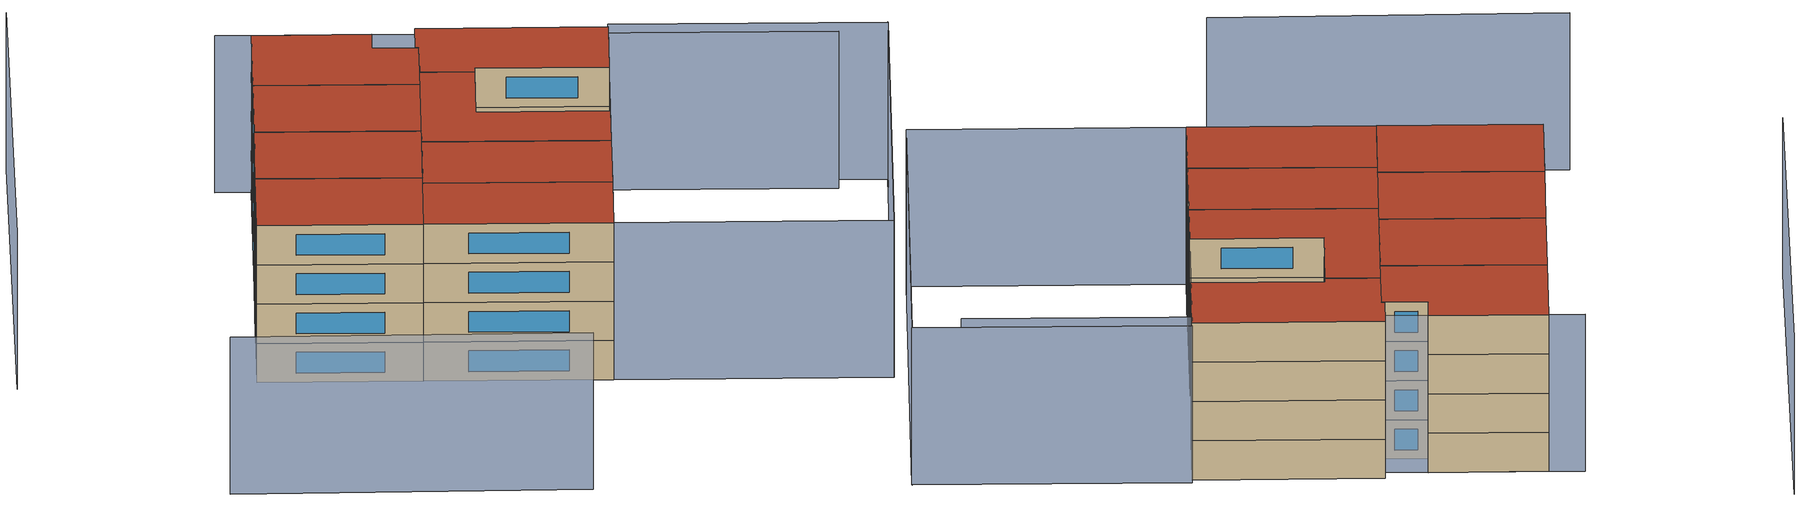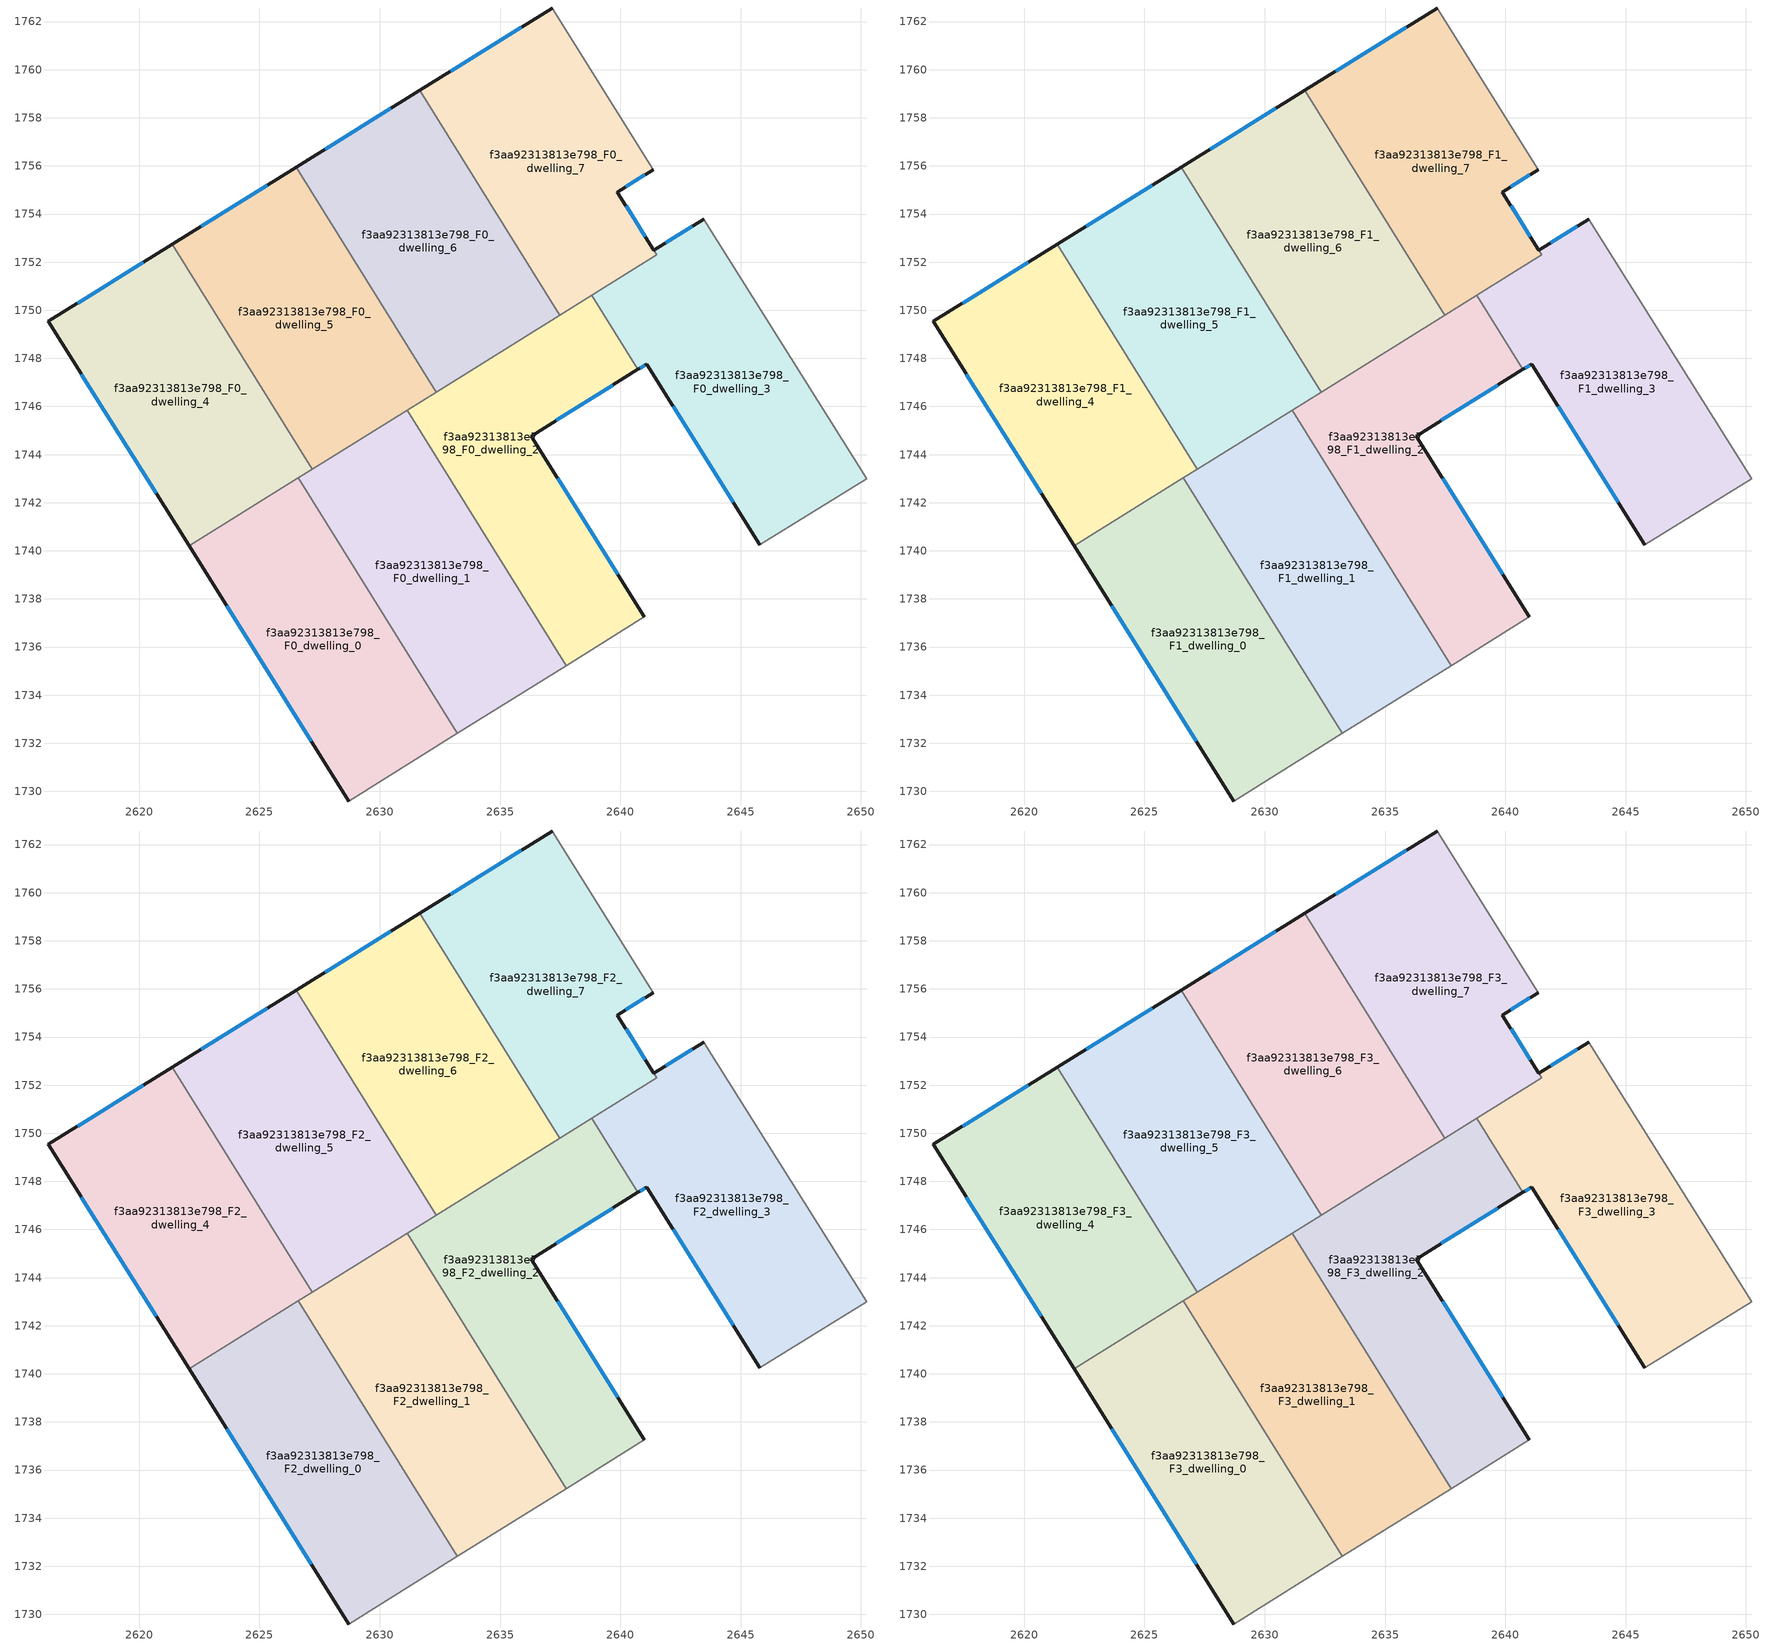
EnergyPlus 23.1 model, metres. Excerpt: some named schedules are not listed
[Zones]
f3aa92313813e798_F0_dwelling_0
 floor ground (EU_floor_Construction): 2626.61,1743.03 2633.22,1732.41 2628.71,1729.6 2622.07,1740.2 z0
 wall outside (EU_wall_Construction): 2622.07,1740.2 2628.71,1729.6 z0:3
 wall adiabatic (EU_wall_Construction): 2628.71,1729.6 2633.22,1732.41 z0:3
 wall to f3aa92313813e798_F0_dwelling_4 (EU_wall_Construction): 2626.61,1743.03 2622.07,1740.2 z0:3
 wall to f3aa92313813e798_F0_dwelling_1 (EU_wall_Construction): 2633.22,1732.41 2626.62,1743.03 z0:3
 window (EU_Window_Construction): 2623.63,1737.71 2627.15,1732.09 z0.7:2.3
f3aa92313813e798_F0_dwelling_1
 floor ground (EU_floor_Construction): 2631.14,1745.84 2637.75,1735.23 2633.22,1732.41 2626.61,1743.03 z0
 wall adiabatic (EU_wall_Construction): 2633.22,1732.41 2637.75,1735.23 z0:3
 wall to f3aa92313813e798_F0_dwelling_2 (EU_wall_Construction): 2637.75,1735.23 2631.14,1745.84 z0:3
 wall to f3aa92313813e798_F0_dwelling_5 (EU_wall_Construction): 2631.14,1745.84 2627.2,1743.39 z0:3
 wall to f3aa92313813e798_F0_dwelling_4 (EU_wall_Construction): 2627.2,1743.39 2626.61,1743.03 z0:3
f3aa92313813e798_F0_dwelling_2
 floor ground (EU_floor_Construction): 2638.82,1750.62 2640.73,1747.54 2636.29,1744.77 2641,1737.26 2637.75,1735.23 2631.14,1745.84 z0
 wall outside (EU_wall_Construction): 2641,1737.26 2636.29,1744.77 2640.73,1747.54 z0:3
 wall adiabatic (EU_wall_Construction): 2637.75,1735.23 2641,1737.26 z0:3
 wall to f3aa92313813e798_F0_dwelling_6 (EU_wall_Construction): 2637.48,1749.79 2632.34,1746.59 z0:3
 wall to f3aa92313813e798_F0_dwelling_3 (EU_wall_Construction): 2640.73,1747.54 2638.82,1750.62 z0:3
 wall to f3aa92313813e798_F0_dwelling_5 (EU_wall_Construction): 2632.34,1746.59 2631.14,1745.85 z0:3
 wall to f3aa92313813e798_F0_dwelling_7 (EU_wall_Construction): 2638.81,1750.62 2637.48,1749.79 z0:3
 window (EU_Window_Construction): 2637.33,1745.42 2639.69,1746.89 / 2639.9,1739.02 2637.4,1743.01 z0.7:2.3
f3aa92313813e798_F0_dwelling_3
 floor ground (EU_floor_Construction): 2643.47,1753.79 2650.23,1742.99 2645.8,1740.25 2641.1,1747.77 2640.73,1747.54 2638.81,1750.62 2641.52,1752.3 2641.4,1752.5 z0
 wall outside (EU_wall_Construction): 2643.47,1753.79 2641.4,1752.5 / 2640.73,1747.54 2641.1,1747.77 2645.8,1740.25 z0:3
 wall adiabatic (EU_wall_Construction): 2645.8,1740.25 2650.23,1742.99 2643.47,1753.79 z0:3
 wall to f3aa92313813e798_F0_dwelling_7 (EU_wall_Construction): 2641.4,1752.5 2641.52,1752.3 2638.82,1750.62 z0:3
 window (EU_Window_Construction): 2642.98,1753.49 2641.88,1752.8 / 2642.2,1746 2644.7,1742.01 / 2640.82,1747.59 2641.01,1747.71 z0.7:2.3
f3aa92313813e798_F0_dwelling_4
 floor ground (EU_floor_Construction): 2621.38,1752.74 2627.2,1743.39 2622.07,1740.2 2616.23,1749.54 z0
 wall outside (EU_wall_Construction): 2621.38,1752.74 2616.23,1749.54 2622.07,1740.2 z0:3
 wall to f3aa92313813e798_F0_dwelling_5 (EU_wall_Construction): 2627.2,1743.39 2621.38,1752.74 z0:3
 window (EU_Window_Construction): 2617.6,1747.34 2620.7,1742.39 / 2620.17,1751.99 2617.44,1750.29 z0.7:2.3
f3aa92313813e798_F0_dwelling_5
 floor ground (EU_floor_Construction): 2626.52,1755.94 2632.34,1746.59 2627.2,1743.39 2621.38,1752.74 z0
 wall outside (EU_wall_Construction): 2626.52,1755.94 2621.38,1752.74 z0:3
 wall to f3aa92313813e798_F0_dwelling_6 (EU_wall_Construction): 2632.34,1746.59 2626.52,1755.94 z0:3
 window (EU_Window_Construction): 2625.32,1755.19 2622.59,1753.49 z0.7:2.3
f3aa92313813e798_F0_dwelling_6
 floor ground (EU_floor_Construction): 2631.66,1759.14 2637.48,1749.79 2632.34,1746.59 2626.52,1755.94 z0
 wall outside (EU_wall_Construction): 2631.66,1759.14 2626.52,1755.94 z0:3
 wall to f3aa92313813e798_F0_dwelling_7 (EU_wall_Construction): 2637.48,1749.79 2631.67,1759.14 z0:3
 window (EU_Window_Construction): 2630.46,1758.39 2627.73,1756.69 z0.7:2.3
f3aa92313813e798_F0_dwelling_7
 floor ground (EU_floor_Construction): 2637.17,1762.56 2641.37,1755.84 2639.88,1754.91 2641.52,1752.3 2637.48,1749.79 2631.66,1759.14 z0
 wall outside (EU_wall_Construction): 2637.17,1762.56 2631.66,1759.14 / 2641.4,1752.5 2639.88,1754.91 2641.37,1755.84 z0:3
 wall adiabatic (EU_wall_Construction): 2641.37,1755.84 2637.17,1762.56 z0:3
 window (EU_Window_Construction): 2635.88,1761.76 2632.96,1759.94 / 2640.23,1755.13 2641.02,1755.63 / 2641.04,1753.06 2640.24,1754.35 z0.7:2.3
f3aa92313813e798_F1_dwelling_0
 floor to f3aa92313813e798_F0_dwelling_0 (EU_floor_Construction): 2626.61,1743.03 2633.22,1732.41 2628.71,1729.6 2622.07,1740.2 z3
 wall outside (EU_wall_Construction): 2622.07,1740.2 2628.71,1729.6 z3:6
 wall adiabatic (EU_wall_Construction): 2628.71,1729.6 2633.22,1732.41 z3:6
 wall to f3aa92313813e798_F1_dwelling_4 (EU_wall_Construction): 2626.61,1743.03 2622.07,1740.2 z3:6
 wall to f3aa92313813e798_F1_dwelling_1 (EU_wall_Construction): 2633.22,1732.41 2626.62,1743.03 z3:6
 window (EU_Window_Construction): 2623.63,1737.71 2627.15,1732.09 z3.7:5.3
f3aa92313813e798_F1_dwelling_1
 floor to f3aa92313813e798_F0_dwelling_1 (EU_floor_Construction): 2631.14,1745.84 2637.75,1735.23 2633.22,1732.41 2626.61,1743.03 z3
 wall adiabatic (EU_wall_Construction): 2633.22,1732.41 2637.75,1735.23 z3:6
 wall to f3aa92313813e798_F1_dwelling_2 (EU_wall_Construction): 2637.75,1735.23 2631.14,1745.84 z3:6
 wall to f3aa92313813e798_F1_dwelling_5 (EU_wall_Construction): 2631.14,1745.84 2627.2,1743.39 z3:6
 wall to f3aa92313813e798_F1_dwelling_4 (EU_wall_Construction): 2627.2,1743.39 2626.61,1743.03 z3:6
f3aa92313813e798_F1_dwelling_2
 floor to f3aa92313813e798_F0_dwelling_2 (EU_floor_Construction): 2638.81,1750.62 2640.73,1747.54 2636.29,1744.77 2641,1737.26 2637.75,1735.23 2631.14,1745.84 z3
 wall outside (EU_wall_Construction): 2641,1737.26 2636.29,1744.77 2640.73,1747.54 z3:6
 wall adiabatic (EU_wall_Construction): 2637.75,1735.23 2641,1737.26 z3:6
 wall to f3aa92313813e798_F1_dwelling_6 (EU_wall_Construction): 2637.48,1749.79 2632.34,1746.59 z3:6
 wall to f3aa92313813e798_F1_dwelling_3 (EU_wall_Construction): 2640.73,1747.54 2638.82,1750.62 z3:6
 wall to f3aa92313813e798_F1_dwelling_5 (EU_wall_Construction): 2632.34,1746.59 2631.14,1745.85 z3:6
 wall to f3aa92313813e798_F1_dwelling_7 (EU_wall_Construction): 2638.81,1750.62 2637.48,1749.79 z3:6
 window (EU_Window_Construction): 2637.33,1745.42 2639.69,1746.89 / 2639.9,1739.02 2637.4,1743.01 z3.7:5.3
f3aa92313813e798_F1_dwelling_3
 floor to f3aa92313813e798_F0_dwelling_3 (EU_floor_Construction): 2643.47,1753.79 2650.23,1742.99 2645.8,1740.25 2641.1,1747.77 2640.73,1747.54 2638.81,1750.62 2641.52,1752.3 2641.4,1752.5 z3
 wall outside (EU_wall_Construction): 2643.47,1753.79 2641.4,1752.5 / 2640.73,1747.54 2641.1,1747.77 2645.8,1740.25 z3:6
 wall adiabatic (EU_wall_Construction): 2645.8,1740.25 2650.23,1742.99 2643.47,1753.79 z3:6
 wall to f3aa92313813e798_F1_dwelling_7 (EU_wall_Construction): 2641.4,1752.5 2641.52,1752.3 2638.82,1750.62 z3:6
 window (EU_Window_Construction): 2642.98,1753.49 2641.88,1752.8 / 2642.2,1746 2644.7,1742.01 / 2640.82,1747.59 2641.01,1747.71 z3.7:5.3
f3aa92313813e798_F1_dwelling_4
 floor to f3aa92313813e798_F0_dwelling_4 (EU_floor_Construction): 2621.38,1752.74 2627.2,1743.39 2622.07,1740.2 2616.23,1749.54 z3
 wall outside (EU_wall_Construction): 2621.38,1752.74 2616.23,1749.54 2622.07,1740.2 z3:6
 wall to f3aa92313813e798_F1_dwelling_5 (EU_wall_Construction): 2627.2,1743.39 2621.38,1752.74 z3:6
 window (EU_Window_Construction): 2617.6,1747.34 2620.7,1742.39 / 2620.17,1751.99 2617.44,1750.29 z3.7:5.3
f3aa92313813e798_F1_dwelling_5
 floor to f3aa92313813e798_F0_dwelling_5 (EU_floor_Construction): 2626.52,1755.94 2632.34,1746.59 2627.2,1743.39 2621.38,1752.74 z3
 wall outside (EU_wall_Construction): 2626.52,1755.94 2621.38,1752.74 z3:6
 wall to f3aa92313813e798_F1_dwelling_6 (EU_wall_Construction): 2632.34,1746.59 2626.52,1755.94 z3:6
 window (EU_Window_Construction): 2625.32,1755.19 2622.59,1753.49 z3.7:5.3
f3aa92313813e798_F1_dwelling_6
 floor to f3aa92313813e798_F0_dwelling_6 (EU_floor_Construction): 2631.66,1759.14 2637.48,1749.79 2632.34,1746.59 2626.52,1755.94 z3
 wall outside (EU_wall_Construction): 2631.66,1759.14 2626.52,1755.94 z3:6
 wall to f3aa92313813e798_F1_dwelling_7 (EU_wall_Construction): 2637.48,1749.79 2631.67,1759.14 z3:6
 window (EU_Window_Construction): 2630.46,1758.39 2627.73,1756.69 z3.7:5.3
f3aa92313813e798_F1_dwelling_7
 floor to f3aa92313813e798_F0_dwelling_7 (EU_floor_Construction): 2637.17,1762.56 2641.37,1755.84 2639.88,1754.91 2641.52,1752.3 2637.48,1749.79 2631.66,1759.14 z3
 wall outside (EU_wall_Construction): 2637.17,1762.56 2631.66,1759.14 / 2641.4,1752.5 2639.88,1754.91 2641.37,1755.84 z3:6
 wall adiabatic (EU_wall_Construction): 2641.37,1755.84 2637.17,1762.56 z3:6
 window (EU_Window_Construction): 2635.88,1761.76 2632.96,1759.94 / 2640.23,1755.13 2641.02,1755.63 / 2641.04,1753.06 2640.24,1754.35 z3.7:5.3
f3aa92313813e798_F2_dwelling_0
 floor to f3aa92313813e798_F1_dwelling_0 (EU_floor_Construction): 2626.61,1743.03 2633.22,1732.41 2628.71,1729.6 2622.07,1740.2 z6
 wall outside (EU_wall_Construction): 2622.07,1740.2 2628.71,1729.6 z6:9
 wall adiabatic (EU_wall_Construction): 2628.71,1729.6 2633.22,1732.41 z6:9
 wall to f3aa92313813e798_F2_dwelling_4 (EU_wall_Construction): 2626.61,1743.03 2622.07,1740.2 z6:9
 wall to f3aa92313813e798_F2_dwelling_1 (EU_wall_Construction): 2633.22,1732.41 2626.62,1743.03 z6:9
 window (EU_Window_Construction): 2623.63,1737.71 2627.15,1732.09 z6.7:8.3
f3aa92313813e798_F2_dwelling_1
 floor to f3aa92313813e798_F1_dwelling_1 (EU_floor_Construction): 2631.14,1745.84 2637.75,1735.23 2633.22,1732.41 2626.61,1743.03 z6
 wall adiabatic (EU_wall_Construction): 2633.22,1732.41 2637.75,1735.23 z6:9
 wall to f3aa92313813e798_F2_dwelling_2 (EU_wall_Construction): 2637.75,1735.23 2631.14,1745.84 z6:9
 wall to f3aa92313813e798_F2_dwelling_5 (EU_wall_Construction): 2631.14,1745.84 2627.2,1743.39 z6:9
 wall to f3aa92313813e798_F2_dwelling_4 (EU_wall_Construction): 2627.2,1743.39 2626.61,1743.03 z6:9
f3aa92313813e798_F2_dwelling_2
 floor to f3aa92313813e798_F1_dwelling_2 (EU_floor_Construction): 2638.81,1750.62 2640.73,1747.54 2636.29,1744.77 2641,1737.26 2637.75,1735.23 2631.14,1745.84 z6
 wall outside (EU_wall_Construction): 2641,1737.26 2636.29,1744.77 2640.73,1747.54 z6:9
 wall adiabatic (EU_wall_Construction): 2637.75,1735.23 2641,1737.26 z6:9
 wall to f3aa92313813e798_F2_dwelling_6 (EU_wall_Construction): 2637.48,1749.79 2632.34,1746.59 z6:9
 wall to f3aa92313813e798_F2_dwelling_3 (EU_wall_Construction): 2640.73,1747.54 2638.82,1750.62 z6:9
 wall to f3aa92313813e798_F2_dwelling_5 (EU_wall_Construction): 2632.34,1746.59 2631.14,1745.85 z6:9
 wall to f3aa92313813e798_F2_dwelling_7 (EU_wall_Construction): 2638.81,1750.62 2637.48,1749.79 z6:9
 window (EU_Window_Construction): 2637.33,1745.42 2639.69,1746.89 / 2639.9,1739.02 2637.4,1743.01 z6.7:8.3
f3aa92313813e798_F2_dwelling_3
 floor to f3aa92313813e798_F1_dwelling_3 (EU_floor_Construction): 2643.47,1753.79 2650.23,1742.99 2645.8,1740.25 2641.1,1747.77 2640.73,1747.54 2638.81,1750.62 2641.52,1752.3 2641.4,1752.5 z6
 wall outside (EU_wall_Construction): 2643.47,1753.79 2641.4,1752.5 / 2640.73,1747.54 2641.1,1747.77 2645.8,1740.25 z6:9
 wall adiabatic (EU_wall_Construction): 2645.8,1740.25 2650.23,1742.99 2643.47,1753.79 z6:9
 wall to f3aa92313813e798_F2_dwelling_7 (EU_wall_Construction): 2641.4,1752.5 2641.52,1752.3 2638.82,1750.62 z6:9
 window (EU_Window_Construction): 2642.98,1753.49 2641.88,1752.8 / 2642.2,1746 2644.7,1742.01 / 2640.82,1747.59 2641.01,1747.71 z6.7:8.3
f3aa92313813e798_F2_dwelling_4
 floor to f3aa92313813e798_F1_dwelling_4 (EU_floor_Construction): 2621.38,1752.74 2627.2,1743.39 2622.07,1740.2 2616.23,1749.54 z6
 wall outside (EU_wall_Construction): 2621.38,1752.74 2616.23,1749.54 2622.07,1740.2 z6:9
 wall to f3aa92313813e798_F2_dwelling_5 (EU_wall_Construction): 2627.2,1743.39 2621.38,1752.74 z6:9
 window (EU_Window_Construction): 2617.6,1747.34 2620.7,1742.39 / 2620.17,1751.99 2617.44,1750.29 z6.7:8.3
f3aa92313813e798_F2_dwelling_5
 floor to f3aa92313813e798_F1_dwelling_5 (EU_floor_Construction): 2626.52,1755.94 2632.34,1746.59 2627.2,1743.39 2621.38,1752.74 z6
 wall outside (EU_wall_Construction): 2626.52,1755.94 2621.38,1752.74 z6:9
 wall to f3aa92313813e798_F2_dwelling_6 (EU_wall_Construction): 2632.34,1746.59 2626.52,1755.94 z6:9
 window (EU_Window_Construction): 2625.32,1755.19 2622.59,1753.49 z6.7:8.3
f3aa92313813e798_F2_dwelling_6
 floor to f3aa92313813e798_F1_dwelling_6 (EU_floor_Construction): 2631.66,1759.14 2637.48,1749.79 2632.34,1746.59 2626.52,1755.94 z6
 wall outside (EU_wall_Construction): 2631.66,1759.14 2626.52,1755.94 z6:9
 wall to f3aa92313813e798_F2_dwelling_7 (EU_wall_Construction): 2637.48,1749.79 2631.67,1759.14 z6:9
 window (EU_Window_Construction): 2630.46,1758.39 2627.73,1756.69 z6.7:8.3
f3aa92313813e798_F2_dwelling_7
 floor to f3aa92313813e798_F1_dwelling_7 (EU_floor_Construction): 2637.17,1762.56 2641.37,1755.84 2639.88,1754.91 2641.52,1752.3 2637.48,1749.79 2631.66,1759.14 z6
 wall outside (EU_wall_Construction): 2637.17,1762.56 2631.66,1759.14 / 2641.4,1752.5 2639.88,1754.91 2641.37,1755.84 z6:9
 wall adiabatic (EU_wall_Construction): 2641.37,1755.84 2637.17,1762.56 z6:9
 window (EU_Window_Construction): 2635.88,1761.76 2632.96,1759.94 / 2640.23,1755.13 2641.02,1755.63 / 2641.04,1753.06 2640.24,1754.35 z6.7:8.3
f3aa92313813e798_F3_dwelling_0
 floor to f3aa92313813e798_F2_dwelling_0 (EU_floor_Construction): 2626.61,1743.03 2633.22,1732.41 2628.71,1729.6 2622.07,1740.2 z9
 wall outside (EU_wall_Construction): 2622.07,1740.2 2628.71,1729.6 z9:12
 wall adiabatic (EU_wall_Construction): 2628.71,1729.6 2633.22,1732.41 z9:12
 wall to f3aa92313813e798_F3_dwelling_4 (EU_wall_Construction): 2626.61,1743.03 2622.07,1740.2 z9:12
 wall to f3aa92313813e798_F3_dwelling_1 (EU_wall_Construction): 2633.22,1732.41 2626.62,1743.03 z9:12
 window (EU_Window_Construction): 2623.63,1737.71 2627.15,1732.09 z9.7:11.3
 roof outside (EU_roof_Construction): 2633.22,1732.41 2626.61,1743.03 2622.07,1740.2 2628.71,1729.6 z12
f3aa92313813e798_F3_dwelling_1
 floor to f3aa92313813e798_F2_dwelling_1 (EU_floor_Construction): 2631.14,1745.84 2637.75,1735.23 2633.22,1732.41 2626.61,1743.03 z9
 wall adiabatic (EU_wall_Construction): 2633.22,1732.41 2637.75,1735.23 z9:12
 wall to f3aa92313813e798_F3_dwelling_2 (EU_wall_Construction): 2637.75,1735.23 2631.14,1745.84 z9:12
 wall to f3aa92313813e798_F3_dwelling_5 (EU_wall_Construction): 2631.14,1745.84 2627.2,1743.39 z9:12
 wall to f3aa92313813e798_F3_dwelling_4 (EU_wall_Construction): 2627.2,1743.39 2626.61,1743.03 z9:12
 roof outside (EU_roof_Construction): 2637.75,1735.23 2631.14,1745.84 2626.61,1743.03 2633.22,1732.41 z12
f3aa92313813e798_F3_dwelling_2
 floor to f3aa92313813e798_F2_dwelling_2 (EU_floor_Construction): 2638.81,1750.62 2640.73,1747.54 2636.29,1744.77 2641,1737.26 2637.75,1735.23 2631.14,1745.84 z9
 wall outside (EU_wall_Construction): 2641,1737.26 2636.29,1744.77 2640.73,1747.54 z9:12
 wall adiabatic (EU_wall_Construction): 2637.75,1735.23 2641,1737.26 z9:12
 wall to f3aa92313813e798_F3_dwelling_6 (EU_wall_Construction): 2637.48,1749.79 2632.34,1746.59 z9:12
 wall to f3aa92313813e798_F3_dwelling_3 (EU_wall_Construction): 2640.73,1747.54 2638.82,1750.62 z9:12
 wall to f3aa92313813e798_F3_dwelling_5 (EU_wall_Construction): 2632.34,1746.59 2631.14,1745.85 z9:12
 wall to f3aa92313813e798_F3_dwelling_7 (EU_wall_Construction): 2638.81,1750.62 2637.48,1749.79 z9:12
 window (EU_Window_Construction): 2637.33,1745.42 2639.69,1746.89 / 2639.9,1739.02 2637.4,1743.01 z9.7:11.3
 roof outside (EU_roof_Construction): 2641,1737.26 2636.29,1744.77 2640.73,1747.54 2638.82,1750.62 2631.14,1745.84 2637.75,1735.23 z12
f3aa92313813e798_F3_dwelling_3
 floor to f3aa92313813e798_F2_dwelling_3 (EU_floor_Construction): 2643.47,1753.79 2650.23,1742.99 2645.8,1740.25 2641.1,1747.77 2640.73,1747.54 2638.81,1750.62 2641.52,1752.3 2641.4,1752.5 z9
 wall outside (EU_wall_Construction): 2643.47,1753.79 2641.4,1752.5 / 2640.73,1747.54 2641.1,1747.77 2645.8,1740.25 z9:12
 wall adiabatic (EU_wall_Construction): 2645.8,1740.25 2650.23,1742.99 2643.47,1753.79 z9:12
 wall to f3aa92313813e798_F3_dwelling_7 (EU_wall_Construction): 2641.4,1752.5 2641.52,1752.3 2638.82,1750.62 z9:12
 window (EU_Window_Construction): 2642.98,1753.49 2641.88,1752.8 / 2642.2,1746 2644.7,1742.01 / 2640.82,1747.59 2641.01,1747.71 z9.7:11.3
 roof outside (EU_roof_Construction): 2650.23,1742.99 2643.47,1753.79 2641.4,1752.5 2641.52,1752.3 2638.81,1750.62 2640.73,1747.54 2641.1,1747.77 2645.8,1740.25 z12
f3aa92313813e798_F3_dwelling_4
 floor to f3aa92313813e798_F2_dwelling_4 (EU_floor_Construction): 2621.38,1752.74 2627.2,1743.39 2622.07,1740.2 2616.23,1749.54 z9
 wall outside (EU_wall_Construction): 2621.38,1752.74 2616.23,1749.54 2622.07,1740.2 z9:12
 wall to f3aa92313813e798_F3_dwelling_5 (EU_wall_Construction): 2627.2,1743.39 2621.38,1752.74 z9:12
 window (EU_Window_Construction): 2617.6,1747.34 2620.7,1742.39 / 2620.17,1751.99 2617.44,1750.29 z9.7:11.3
 roof outside (EU_roof_Construction): 2627.2,1743.39 2621.38,1752.74 2616.23,1749.54 2622.07,1740.2 z12
f3aa92313813e798_F3_dwelling_5
 floor to f3aa92313813e798_F2_dwelling_5 (EU_floor_Construction): 2626.52,1755.94 2632.34,1746.59 2627.2,1743.39 2621.38,1752.74 z9
 wall outside (EU_wall_Construction): 2626.52,1755.94 2621.38,1752.74 z9:12
 wall to f3aa92313813e798_F3_dwelling_6 (EU_wall_Construction): 2632.34,1746.59 2626.52,1755.94 z9:12
 window (EU_Window_Construction): 2625.32,1755.19 2622.59,1753.49 z9.7:11.3
 roof outside (EU_roof_Construction): 2632.34,1746.59 2626.52,1755.94 2621.38,1752.74 2627.2,1743.39 z12
f3aa92313813e798_F3_dwelling_6
 floor to f3aa92313813e798_F2_dwelling_6 (EU_floor_Construction): 2631.66,1759.14 2637.48,1749.79 2632.34,1746.59 2626.52,1755.94 z9
 wall outside (EU_wall_Construction): 2631.66,1759.14 2626.52,1755.94 z9:12
 wall to f3aa92313813e798_F3_dwelling_7 (EU_wall_Construction): 2637.48,1749.79 2631.67,1759.14 z9:12
 window (EU_Window_Construction): 2630.46,1758.39 2627.73,1756.69 z9.7:11.3
 roof outside (EU_roof_Construction): 2637.48,1749.79 2631.66,1759.14 2626.52,1755.94 2632.34,1746.59 z12
f3aa92313813e798_F3_dwelling_7
 floor to f3aa92313813e798_F2_dwelling_7 (EU_floor_Construction): 2637.17,1762.56 2641.37,1755.84 2639.88,1754.91 2641.52,1752.3 2637.48,1749.79 2631.66,1759.14 z9
 wall outside (EU_wall_Construction): 2637.17,1762.56 2631.66,1759.14 / 2641.4,1752.5 2639.88,1754.91 2641.37,1755.84 z9:12
 wall adiabatic (EU_wall_Construction): 2641.37,1755.84 2637.17,1762.56 z9:12
 window (EU_Window_Construction): 2635.88,1761.76 2632.96,1759.94 / 2640.23,1755.13 2641.02,1755.63 / 2641.04,1753.06 2640.24,1754.35 z9.7:11.3
 roof outside (EU_roof_Construction): 2641.52,1752.3 2639.88,1754.91 2641.37,1755.84 2637.17,1762.56 2631.66,1759.14 2637.48,1749.79 z12
shading: 2638.49,1713.97 2660.28,1727.54 / 2602.94,1743.59 2615.8,1723.42 / 2657.6,1729.71 2635.88,1764.61 / 2631.37,1777.92 2607.36,1762.6 / 2628.71,1729.6 2650.51,1743.18 / 2650.51,1743.18 2660.26,1727.52 / 2660.26,1727.52 2638.46,1713.94 / 2638.46,1713.94 2628.71,1729.6 z0:12
[Building]
EU S2 Campaign: North Axis=0; Terrain=City; Solar Distribution=FullExterior
[Site:Location]
Budapest.Ferenc.Liszt.Intl.AP: Latitude=47.437; Longitude=19.256; Time Zone=1; Elevation=185
[SizingPeriod:WeatherFileDays]
AnnualSizingPeriod: Begin Month=1; Begin Day of Month=1; End Month=12; End Day of Month=31; Day of Week for Start Day=Monday; Use Weather File Daylight Saving Period=No; Use Weather File Rain and Snow Indicators=No
[MATERIAL]
EU_InternalMass_Material: Roughness=MediumRough; Thickness=0.1; Conductivity=1; Density=1800; Specific Heat=900; Thermal Absorptance=0.9; Solar Absorptance=0.7; Visible Absorptance=0.7
[MATERIAL:NOMASS] Roughness=MediumRough; Thermal Absorptance=0.9; Solar Absorptance=0.7; Visible Absorptance=0.7
Name | Thermal Resistance
EU_wall_NoMass | 0.832559
EU_roof_NoMass | 1.39638
EU_floor_NoMass | 0.872794
[WINDOWMATERIAL:SIMPLEGLAZINGSYSTEM]
EU_Window_SimpleGlazing: UFactor=2.79869; Solar Heat Gain Coefficient=0.75; Visible Transmittance=0.75
[CONSTRUCTION]
EU_wall_Construction: EU_wall_NoMass
EU_roof_Construction: EU_roof_NoMass
EU_floor_Construction: EU_floor_NoMass
EU_Window_Construction: EU_Window_SimpleGlazing
EU_InternalMass_Construction: EU_InternalMass_Material
[ZONE] Type=1; Multiplier=1; Ceiling Height=autocalculate; Floor Area=autocalculate; Part of Total Floor Area=Yes
Name | Volume
f3aa92313813e798_F0_dwelling_0 | 200.06
f3aa92313813e798_F1_dwelling_0; f3aa92313813e798_F2_dwelling_0; f3aa92313813e798_F3_dwelling_0 | 200.059
f3aa92313813e798_F0_dwelling_1 | 200.01
f3aa92313813e798_F1_dwelling_1; f3aa92313813e798_F2_dwelling_1; f3aa92313813e798_F3_dwelling_1 | 200.011
f3aa92313813e798_F0_dwelling_2 | 200.055
f3aa92313813e798_F1_dwelling_2; f3aa92313813e798_F2_dwelling_2; f3aa92313813e798_F3_dwelling_2 | 200.056
f3aa92313813e798_F0_dwelling_3 | 201.751
f3aa92313813e798_F1_dwelling_3; f3aa92313813e798_F2_dwelling_3; f3aa92313813e798_F3_dwelling_3 | 201.752
f3aa92313813e798_F0_dwelling_4; f3aa92313813e798_F1_dwelling_4; f3aa92313813e798_F2_dwelling_4; f3aa92313813e798_F3_dwelling_4 | 200.031
f3aa92313813e798_F0_dwelling_5 | 200.04
f3aa92313813e798_F1_dwelling_5; f3aa92313813e798_F2_dwelling_5; f3aa92313813e798_F3_dwelling_5 | 200.039
f3aa92313813e798_F0_dwelling_6; f3aa92313813e798_F1_dwelling_6; f3aa92313813e798_F2_dwelling_6; f3aa92313813e798_F3_dwelling_6 | 200.019
f3aa92313813e798_F0_dwelling_7; f3aa92313813e798_F1_dwelling_7; f3aa92313813e798_F2_dwelling_7; f3aa92313813e798_F3_dwelling_7 | 198.328
[INTERNALMASS] Construction=EU_InternalMass_Construction
Name | Zone or ZoneList | Surface Area
f3aa92313813e798_F0_dwelling_0_EU_InternalMass | f3aa92313813e798_F0_dwelling_0 | 66.6864
f3aa92313813e798_F0_dwelling_1_EU_InternalMass | f3aa92313813e798_F0_dwelling_1 | 66.6703
f3aa92313813e798_F0_dwelling_2_EU_InternalMass | f3aa92313813e798_F0_dwelling_2 | 66.685
f3aa92313813e798_F0_dwelling_3_EU_InternalMass | f3aa92313813e798_F0_dwelling_3 | 67.2525
f3aa92313813e798_F0_dwelling_4_EU_InternalMass | f3aa92313813e798_F0_dwelling_4 | 66.677
f3aa92313813e798_F0_dwelling_5_EU_InternalMass | f3aa92313813e798_F0_dwelling_5 | 66.6798
f3aa92313813e798_F0_dwelling_6_EU_InternalMass | f3aa92313813e798_F0_dwelling_6 | 66.6732
f3aa92313813e798_F0_dwelling_7_EU_InternalMass | f3aa92313813e798_F0_dwelling_7 | 66.1096
f3aa92313813e798_F1_dwelling_0_EU_InternalMass | f3aa92313813e798_F1_dwelling_0 | 66.6864
f3aa92313813e798_F1_dwelling_1_EU_InternalMass | f3aa92313813e798_F1_dwelling_1 | 66.6703
f3aa92313813e798_F1_dwelling_2_EU_InternalMass | f3aa92313813e798_F1_dwelling_2 | 66.685
f3aa92313813e798_F1_dwelling_3_EU_InternalMass | f3aa92313813e798_F1_dwelling_3 | 67.2525
f3aa92313813e798_F1_dwelling_4_EU_InternalMass | f3aa92313813e798_F1_dwelling_4 | 66.677
f3aa92313813e798_F1_dwelling_5_EU_InternalMass | f3aa92313813e798_F1_dwelling_5 | 66.6798
f3aa92313813e798_F1_dwelling_6_EU_InternalMass | f3aa92313813e798_F1_dwelling_6 | 66.6732
f3aa92313813e798_F1_dwelling_7_EU_InternalMass | f3aa92313813e798_F1_dwelling_7 | 66.1096
f3aa92313813e798_F2_dwelling_0_EU_InternalMass | f3aa92313813e798_F2_dwelling_0 | 66.6864
f3aa92313813e798_F2_dwelling_1_EU_InternalMass | f3aa92313813e798_F2_dwelling_1 | 66.6703
f3aa92313813e798_F2_dwelling_2_EU_InternalMass | f3aa92313813e798_F2_dwelling_2 | 66.685
f3aa92313813e798_F2_dwelling_3_EU_InternalMass | f3aa92313813e798_F2_dwelling_3 | 67.2525
f3aa92313813e798_F2_dwelling_4_EU_InternalMass | f3aa92313813e798_F2_dwelling_4 | 66.677
f3aa92313813e798_F2_dwelling_5_EU_InternalMass | f3aa92313813e798_F2_dwelling_5 | 66.6798
f3aa92313813e798_F2_dwelling_6_EU_InternalMass | f3aa92313813e798_F2_dwelling_6 | 66.6732
f3aa92313813e798_F2_dwelling_7_EU_InternalMass | f3aa92313813e798_F2_dwelling_7 | 66.1096
f3aa92313813e798_F3_dwelling_0_EU_InternalMass | f3aa92313813e798_F3_dwelling_0 | 66.6864
f3aa92313813e798_F3_dwelling_1_EU_InternalMass | f3aa92313813e798_F3_dwelling_1 | 66.6703
f3aa92313813e798_F3_dwelling_2_EU_InternalMass | f3aa92313813e798_F3_dwelling_2 | 66.685
f3aa92313813e798_F3_dwelling_3_EU_InternalMass | f3aa92313813e798_F3_dwelling_3 | 67.2525
f3aa92313813e798_F3_dwelling_4_EU_InternalMass | f3aa92313813e798_F3_dwelling_4 | 66.677
f3aa92313813e798_F3_dwelling_5_EU_InternalMass | f3aa92313813e798_F3_dwelling_5 | 66.6798
f3aa92313813e798_F3_dwelling_6_EU_InternalMass | f3aa92313813e798_F3_dwelling_6 | 66.6732
f3aa92313813e798_F3_dwelling_7_EU_InternalMass | f3aa92313813e798_F3_dwelling_7 | 66.1096
[OTHEREQUIPMENT] Fuel Type=Electricity; Design Level Calculation Method=Watts/Area; Power per Zone Floor Area=1; Fraction Latent=0; Fraction Radiant=0; Fraction Lost=0; Carbon Dioxide Generation Rate=0; EndUse Subcategory=EU_Step8_InternalGains
Name | Zone or ZoneList or Space or SpaceList | Schedule
EU_Step8_InternalGain_f3aa92313813e798_F0_dwelling_0_f000 | f3aa92313813e798_F0_dwelling_0 | EU_Step8_GainSchedule_f3aa92313813e798_F0_dwelling_0_f000
EU_Step8_InternalGain_f3aa92313813e798_F0_dwelling_1_f000 | f3aa92313813e798_F0_dwelling_1 | EU_Step8_GainSchedule_f3aa92313813e798_F0_dwelling_1_f000
EU_Step8_InternalGain_f3aa92313813e798_F0_dwelling_2_f000 | f3aa92313813e798_F0_dwelling_2 | EU_Step8_GainSchedule_f3aa92313813e798_F0_dwelling_2_f000
EU_Step8_InternalGain_f3aa92313813e798_F0_dwelling_3_f000 | f3aa92313813e798_F0_dwelling_3 | EU_Step8_GainSchedule_f3aa92313813e798_F0_dwelling_3_f000
EU_Step8_InternalGain_f3aa92313813e798_F0_dwelling_4_f000 | f3aa92313813e798_F0_dwelling_4 | EU_Step8_GainSchedule_f3aa92313813e798_F0_dwelling_4_f000
EU_Step8_InternalGain_f3aa92313813e798_F0_dwelling_5_f000 | f3aa92313813e798_F0_dwelling_5 | EU_Step8_GainSchedule_f3aa92313813e798_F0_dwelling_5_f000
EU_Step8_InternalGain_f3aa92313813e798_F0_dwelling_6_f000 | f3aa92313813e798_F0_dwelling_6 | EU_Step8_GainSchedule_f3aa92313813e798_F0_dwelling_6_f000
EU_Step8_InternalGain_f3aa92313813e798_F0_dwelling_7_f000 | f3aa92313813e798_F0_dwelling_7 | EU_Step8_GainSchedule_f3aa92313813e798_F0_dwelling_7_f000
EU_Step8_InternalGain_f3aa92313813e798_F1_dwelling_0_f000 | f3aa92313813e798_F1_dwelling_0 | EU_Step8_GainSchedule_f3aa92313813e798_F1_dwelling_0_f000
EU_Step8_InternalGain_f3aa92313813e798_F1_dwelling_1_f000 | f3aa92313813e798_F1_dwelling_1 | EU_Step8_GainSchedule_f3aa92313813e798_F1_dwelling_1_f000
EU_Step8_InternalGain_f3aa92313813e798_F1_dwelling_2_f000 | f3aa92313813e798_F1_dwelling_2 | EU_Step8_GainSchedule_f3aa92313813e798_F1_dwelling_2_f000
EU_Step8_InternalGain_f3aa92313813e798_F1_dwelling_3_f000 | f3aa92313813e798_F1_dwelling_3 | EU_Step8_GainSchedule_f3aa92313813e798_F1_dwelling_3_f000
EU_Step8_InternalGain_f3aa92313813e798_F1_dwelling_4_f000 | f3aa92313813e798_F1_dwelling_4 | EU_Step8_GainSchedule_f3aa92313813e798_F1_dwelling_4_f000
EU_Step8_InternalGain_f3aa92313813e798_F1_dwelling_5_f000 | f3aa92313813e798_F1_dwelling_5 | EU_Step8_GainSchedule_f3aa92313813e798_F1_dwelling_5_f000
EU_Step8_InternalGain_f3aa92313813e798_F1_dwelling_6_f000 | f3aa92313813e798_F1_dwelling_6 | EU_Step8_GainSchedule_f3aa92313813e798_F1_dwelling_6_f000
EU_Step8_InternalGain_f3aa92313813e798_F1_dwelling_7_f000 | f3aa92313813e798_F1_dwelling_7 | EU_Step8_GainSchedule_f3aa92313813e798_F1_dwelling_7_f000
EU_Step8_InternalGain_f3aa92313813e798_F2_dwelling_0_f000 | f3aa92313813e798_F2_dwelling_0 | EU_Step8_GainSchedule_f3aa92313813e798_F2_dwelling_0_f000
EU_Step8_InternalGain_f3aa92313813e798_F2_dwelling_1_f000 | f3aa92313813e798_F2_dwelling_1 | EU_Step8_GainSchedule_f3aa92313813e798_F2_dwelling_1_f000
EU_Step8_InternalGain_f3aa92313813e798_F2_dwelling_2_f000 | f3aa92313813e798_F2_dwelling_2 | EU_Step8_GainSchedule_f3aa92313813e798_F2_dwelling_2_f000
EU_Step8_InternalGain_f3aa92313813e798_F2_dwelling_3_f000 | f3aa92313813e798_F2_dwelling_3 | EU_Step8_GainSchedule_f3aa92313813e798_F2_dwelling_3_f000
EU_Step8_InternalGain_f3aa92313813e798_F2_dwelling_4_f000 | f3aa92313813e798_F2_dwelling_4 | EU_Step8_GainSchedule_f3aa92313813e798_F2_dwelling_4_f000
EU_Step8_InternalGain_f3aa92313813e798_F2_dwelling_5_f000 | f3aa92313813e798_F2_dwelling_5 | EU_Step8_GainSchedule_f3aa92313813e798_F2_dwelling_5_f000
EU_Step8_InternalGain_f3aa92313813e798_F2_dwelling_6_f000 | f3aa92313813e798_F2_dwelling_6 | EU_Step8_GainSchedule_f3aa92313813e798_F2_dwelling_6_f000
EU_Step8_InternalGain_f3aa92313813e798_F2_dwelling_7_f000 | f3aa92313813e798_F2_dwelling_7 | EU_Step8_GainSchedule_f3aa92313813e798_F2_dwelling_7_f000
EU_Step8_InternalGain_f3aa92313813e798_F3_dwelling_0_f000 | f3aa92313813e798_F3_dwelling_0 | EU_Step8_GainSchedule_f3aa92313813e798_F3_dwelling_0_f000
EU_Step8_InternalGain_f3aa92313813e798_F3_dwelling_1_f000 | f3aa92313813e798_F3_dwelling_1 | EU_Step8_GainSchedule_f3aa92313813e798_F3_dwelling_1_f000
EU_Step8_InternalGain_f3aa92313813e798_F3_dwelling_2_f000 | f3aa92313813e798_F3_dwelling_2 | EU_Step8_GainSchedule_f3aa92313813e798_F3_dwelling_2_f000
EU_Step8_InternalGain_f3aa92313813e798_F3_dwelling_3_f000 | f3aa92313813e798_F3_dwelling_3 | EU_Step8_GainSchedule_f3aa92313813e798_F3_dwelling_3_f000
EU_Step8_InternalGain_f3aa92313813e798_F3_dwelling_4_f000 | f3aa92313813e798_F3_dwelling_4 | EU_Step8_GainSchedule_f3aa92313813e798_F3_dwelling_4_f000
EU_Step8_InternalGain_f3aa92313813e798_F3_dwelling_5_f000 | f3aa92313813e798_F3_dwelling_5 | EU_Step8_GainSchedule_f3aa92313813e798_F3_dwelling_5_f000
EU_Step8_InternalGain_f3aa92313813e798_F3_dwelling_6_f000 | f3aa92313813e798_F3_dwelling_6 | EU_Step8_GainSchedule_f3aa92313813e798_F3_dwelling_6_f000
EU_Step8_InternalGain_f3aa92313813e798_F3_dwelling_7_f000 | f3aa92313813e798_F3_dwelling_7 | EU_Step8_GainSchedule_f3aa92313813e798_F3_dwelling_7_f000
[ZONEVENTILATION:DESIGNFLOWRATE] Schedule=EU_AlwaysOn; Design Flow Rate Calculation Method=AirChanges/Hour; Air Changes per Hour=0.475469; Ventilation Type=Natural; Fan Pressure Rise=0; Fan Total Efficiency=1; Constant Term Coefficient=1; Temperature Term Coefficient=0; Velocity Term Coefficient=0; Velocity Squared Term Coefficient=0; Minimum Indoor Temperature=-100; Maximum Indoor Temperature=100; Delta Temperature=-100; Minimum Outdoor Temperature=-100; Maximum Outdoor Temperature=100; Maximum Wind Speed=40
Name | Zone or ZoneList or Space or SpaceList
EU_ConstantAir_f3aa92313813e798_F0_dwelling_0 | f3aa92313813e798_F0_dwelling_0
EU_ConstantAir_f3aa92313813e798_F0_dwelling_1 | f3aa92313813e798_F0_dwelling_1
EU_ConstantAir_f3aa92313813e798_F0_dwelling_2 | f3aa92313813e798_F0_dwelling_2
EU_ConstantAir_f3aa92313813e798_F0_dwelling_3 | f3aa92313813e798_F0_dwelling_3
EU_ConstantAir_f3aa92313813e798_F0_dwelling_4 | f3aa92313813e798_F0_dwelling_4
EU_ConstantAir_f3aa92313813e798_F0_dwelling_5 | f3aa92313813e798_F0_dwelling_5
EU_ConstantAir_f3aa92313813e798_F0_dwelling_6 | f3aa92313813e798_F0_dwelling_6
EU_ConstantAir_f3aa92313813e798_F0_dwelling_7 | f3aa92313813e798_F0_dwelling_7
EU_ConstantAir_f3aa92313813e798_F1_dwelling_0 | f3aa92313813e798_F1_dwelling_0
EU_ConstantAir_f3aa92313813e798_F1_dwelling_1 | f3aa92313813e798_F1_dwelling_1
EU_ConstantAir_f3aa92313813e798_F1_dwelling_2 | f3aa92313813e798_F1_dwelling_2
EU_ConstantAir_f3aa92313813e798_F1_dwelling_3 | f3aa92313813e798_F1_dwelling_3
EU_ConstantAir_f3aa92313813e798_F1_dwelling_4 | f3aa92313813e798_F1_dwelling_4
EU_ConstantAir_f3aa92313813e798_F1_dwelling_5 | f3aa92313813e798_F1_dwelling_5
EU_ConstantAir_f3aa92313813e798_F1_dwelling_6 | f3aa92313813e798_F1_dwelling_6
EU_ConstantAir_f3aa92313813e798_F1_dwelling_7 | f3aa92313813e798_F1_dwelling_7
EU_ConstantAir_f3aa92313813e798_F2_dwelling_0 | f3aa92313813e798_F2_dwelling_0
EU_ConstantAir_f3aa92313813e798_F2_dwelling_1 | f3aa92313813e798_F2_dwelling_1
EU_ConstantAir_f3aa92313813e798_F2_dwelling_2 | f3aa92313813e798_F2_dwelling_2
EU_ConstantAir_f3aa92313813e798_F2_dwelling_3 | f3aa92313813e798_F2_dwelling_3
EU_ConstantAir_f3aa92313813e798_F2_dwelling_4 | f3aa92313813e798_F2_dwelling_4
EU_ConstantAir_f3aa92313813e798_F2_dwelling_5 | f3aa92313813e798_F2_dwelling_5
EU_ConstantAir_f3aa92313813e798_F2_dwelling_6 | f3aa92313813e798_F2_dwelling_6
EU_ConstantAir_f3aa92313813e798_F2_dwelling_7 | f3aa92313813e798_F2_dwelling_7
EU_ConstantAir_f3aa92313813e798_F3_dwelling_0 | f3aa92313813e798_F3_dwelling_0
EU_ConstantAir_f3aa92313813e798_F3_dwelling_1 | f3aa92313813e798_F3_dwelling_1
EU_ConstantAir_f3aa92313813e798_F3_dwelling_2 | f3aa92313813e798_F3_dwelling_2
EU_ConstantAir_f3aa92313813e798_F3_dwelling_3 | f3aa92313813e798_F3_dwelling_3
EU_ConstantAir_f3aa92313813e798_F3_dwelling_4 | f3aa92313813e798_F3_dwelling_4
EU_ConstantAir_f3aa92313813e798_F3_dwelling_5 | f3aa92313813e798_F3_dwelling_5
EU_ConstantAir_f3aa92313813e798_F3_dwelling_6 | f3aa92313813e798_F3_dwelling_6
EU_ConstantAir_f3aa92313813e798_F3_dwelling_7 | f3aa92313813e798_F3_dwelling_7
[HVACTEMPLATE:ZONE:IDEALLOADSAIRSYSTEM] System Availability Schedule=EU_AlwaysOn; Maximum Heating Supply Air Temperature=50; Minimum Cooling Supply Air Temperature=13; Maximum Heating Supply Air Humidity Ratio=0.0156; Minimum Cooling Supply Air Humidity Ratio=0.0077; Heating Limit=NoLimit; Cooling Limit=NoLimit; Heating Availability Schedule=EU_AlwaysOn; Cooling Availability Schedule=EU_CoolingOff; Dehumidification Control Type=ConstantSensibleHeatRatio; Cooling Sensible Heat Ratio=0.7; Dehumidification Setpoint=60; Humidification Control Type=None; Humidification Setpoint=30; Outdoor Air Method=None; Outdoor Air Flow Rate per Person=0.00944; Outdoor Air Flow Rate per Zone Floor Area=0; Outdoor Air Flow Rate per Zone=0; Demand Controlled Ventilation Type=None; Outdoor Air Economizer Type=NoEconomizer; Heat Recovery Type=None; Sensible Heat Recovery Effectiveness=0.7; Latent Heat Recovery Effectiveness=0.65
Name | Template Thermostat
f3aa92313813e798_F0_dwelling_0 | EU_HeatOnly_f3aa92313813e798_F0_dwelling_0
f3aa92313813e798_F0_dwelling_1 | EU_HeatOnly_f3aa92313813e798_F0_dwelling_1
f3aa92313813e798_F0_dwelling_2 | EU_HeatOnly_f3aa92313813e798_F0_dwelling_2
f3aa92313813e798_F0_dwelling_3 | EU_HeatOnly_f3aa92313813e798_F0_dwelling_3
f3aa92313813e798_F0_dwelling_4 | EU_HeatOnly_f3aa92313813e798_F0_dwelling_4
f3aa92313813e798_F0_dwelling_5 | EU_HeatOnly_f3aa92313813e798_F0_dwelling_5
f3aa92313813e798_F0_dwelling_6 | EU_HeatOnly_f3aa92313813e798_F0_dwelling_6
f3aa92313813e798_F0_dwelling_7 | EU_HeatOnly_f3aa92313813e798_F0_dwelling_7
f3aa92313813e798_F1_dwelling_0 | EU_HeatOnly_f3aa92313813e798_F1_dwelling_0
f3aa92313813e798_F1_dwelling_1 | EU_HeatOnly_f3aa92313813e798_F1_dwelling_1
f3aa92313813e798_F1_dwelling_2 | EU_HeatOnly_f3aa92313813e798_F1_dwelling_2
f3aa92313813e798_F1_dwelling_3 | EU_HeatOnly_f3aa92313813e798_F1_dwelling_3
f3aa92313813e798_F1_dwelling_4 | EU_HeatOnly_f3aa92313813e798_F1_dwelling_4
f3aa92313813e798_F1_dwelling_5 | EU_HeatOnly_f3aa92313813e798_F1_dwelling_5
f3aa92313813e798_F1_dwelling_6 | EU_HeatOnly_f3aa92313813e798_F1_dwelling_6
f3aa92313813e798_F1_dwelling_7 | EU_HeatOnly_f3aa92313813e798_F1_dwelling_7
f3aa92313813e798_F2_dwelling_0 | EU_HeatOnly_f3aa92313813e798_F2_dwelling_0
f3aa92313813e798_F2_dwelling_1 | EU_HeatOnly_f3aa92313813e798_F2_dwelling_1
f3aa92313813e798_F2_dwelling_2 | EU_HeatOnly_f3aa92313813e798_F2_dwelling_2
f3aa92313813e798_F2_dwelling_3 | EU_HeatOnly_f3aa92313813e798_F2_dwelling_3
f3aa92313813e798_F2_dwelling_4 | EU_HeatOnly_f3aa92313813e798_F2_dwelling_4
f3aa92313813e798_F2_dwelling_5 | EU_HeatOnly_f3aa92313813e798_F2_dwelling_5
f3aa92313813e798_F2_dwelling_6 | EU_HeatOnly_f3aa92313813e798_F2_dwelling_6
f3aa92313813e798_F2_dwelling_7 | EU_HeatOnly_f3aa92313813e798_F2_dwelling_7
f3aa92313813e798_F3_dwelling_0 | EU_HeatOnly_f3aa92313813e798_F3_dwelling_0
f3aa92313813e798_F3_dwelling_1 | EU_HeatOnly_f3aa92313813e798_F3_dwelling_1
f3aa92313813e798_F3_dwelling_2 | EU_HeatOnly_f3aa92313813e798_F3_dwelling_2
f3aa92313813e798_F3_dwelling_3 | EU_HeatOnly_f3aa92313813e798_F3_dwelling_3
f3aa92313813e798_F3_dwelling_4 | EU_HeatOnly_f3aa92313813e798_F3_dwelling_4
f3aa92313813e798_F3_dwelling_5 | EU_HeatOnly_f3aa92313813e798_F3_dwelling_5
f3aa92313813e798_F3_dwelling_6 | EU_HeatOnly_f3aa92313813e798_F3_dwelling_6
f3aa92313813e798_F3_dwelling_7 | EU_HeatOnly_f3aa92313813e798_F3_dwelling_7
[SIZING:ZONE] Zone Cooling Design Supply Air Temperature Input Method=SupplyAirTemperature; Zone Cooling Design Supply Air Temperature=13; Zone Heating Design Supply Air Temperature Input Method=SupplyAirTemperature; Zone Heating Design Supply Air Temperature=50; Zone Cooling Design Supply Air Humidity Ratio=0.008; Zone Heating Design Supply Air Humidity Ratio=0.008; Cooling Design Air Flow Method=DesignDay; Cooling Design Air Flow Rate=0; Cooling Minimum Air Flow per Zone Floor Area=0.000762; Cooling Minimum Air Flow=0; Cooling Minimum Air Flow Fraction=0.2; Heating Design Air Flow Method=DesignDay; Heating Design Air Flow Rate=0; Heating Maximum Air Flow per Zone Floor Area=0.002032; Heating Maximum Air Flow=0.141576; Heating Maximum Air Flow Fraction=0.3; Account for Dedicated Outdoor Air System=No; Dedicated Outdoor Air System Control Strategy=NeutralSupplyAir; Dedicated Outdoor Air Low Setpoint Temperature for Design=autosize; Dedicated Outdoor Air High Setpoint Temperature for Design=autosize; Zone Load Sizing Method=Sensible Load Only No Latent Load; Zone Latent Cooling Design Supply Air Humidity Ratio Input Method=HumidityRatioDifference; Zone Cooling Design Supply Air Humidity Ratio Difference=0.005; Zone Latent Heating Design Supply Air Humidity Ratio Input Method=HumidityRatioDifference; Zone Humidification Design Supply Air Humidity Ratio Difference=0.005
f3aa92313813e798_F0_dwelling_0; f3aa92313813e798_F0_dwelling_1; f3aa92313813e798_F0_dwelling_2; f3aa92313813e798_F0_dwelling_3; f3aa92313813e798_F0_dwelling_4; f3aa92313813e798_F0_dwelling_5; f3aa92313813e798_F0_dwelling_6; f3aa92313813e798_F0_dwelling_7; f3aa92313813e798_F1_dwelling_0; f3aa92313813e798_F1_dwelling_1; f3aa92313813e798_F1_dwelling_2; f3aa92313813e798_F1_dwelling_3; f3aa92313813e798_F1_dwelling_4; f3aa92313813e798_F1_dwelling_5; f3aa92313813e798_F1_dwelling_6; f3aa92313813e798_F1_dwelling_7; f3aa92313813e798_F2_dwelling_0; f3aa92313813e798_F2_dwelling_1; f3aa92313813e798_F2_dwelling_2; f3aa92313813e798_F2_dwelling_3; f3aa92313813e798_F2_dwelling_4; f3aa92313813e798_F2_dwelling_5; f3aa92313813e798_F2_dwelling_6; f3aa92313813e798_F2_dwelling_7; f3aa92313813e798_F3_dwelling_0; f3aa92313813e798_F3_dwelling_1; f3aa92313813e798_F3_dwelling_2; f3aa92313813e798_F3_dwelling_3; f3aa92313813e798_F3_dwelling_4; f3aa92313813e798_F3_dwelling_5; f3aa92313813e798_F3_dwelling_6; f3aa92313813e798_F3_dwelling_7
[SCHEDULE:FILE] Column Number=1; Rows to Skip at Top=0; Number of Hours of Data=8760; Column Separator=Comma; Interpolate to Timestep=No; Minutes per Item=60; Adjust Schedule for Daylight Savings=Yes
Name | File
EU_Step8_GainSchedule_f3aa92313813e798_F0_dwelling_0_f000 | ../../schedules/f3aa92313813e798/f3aa92313813e798_F0_dwelling_0_f000_gain.csv
EU_Step8_GainSchedule_f3aa92313813e798_F0_dwelling_1_f000 | ../../schedules/f3aa92313813e798/f3aa92313813e798_F0_dwelling_1_f000_gain.csv
EU_Step8_GainSchedule_f3aa92313813e798_F0_dwelling_2_f000 | ../../schedules/f3aa92313813e798/f3aa92313813e798_F0_dwelling_2_f000_gain.csv
EU_Step8_GainSchedule_f3aa92313813e798_F0_dwelling_3_f000 | ../../schedules/f3aa92313813e798/f3aa92313813e798_F0_dwelling_3_f000_gain.csv
EU_Step8_GainSchedule_f3aa92313813e798_F0_dwelling_4_f000 | ../../schedules/f3aa92313813e798/f3aa92313813e798_F0_dwelling_4_f000_gain.csv
EU_Step8_GainSchedule_f3aa92313813e798_F0_dwelling_5_f000 | ../../schedules/f3aa92313813e798/f3aa92313813e798_F0_dwelling_5_f000_gain.csv
EU_Step8_GainSchedule_f3aa92313813e798_F0_dwelling_6_f000 | ../../schedules/f3aa92313813e798/f3aa92313813e798_F0_dwelling_6_f000_gain.csv
EU_Step8_GainSchedule_f3aa92313813e798_F0_dwelling_7_f000 | ../../schedules/f3aa92313813e798/f3aa92313813e798_F0_dwelling_7_f000_gain.csv
EU_Step8_GainSchedule_f3aa92313813e798_F1_dwelling_0_f000 | ../../schedules/f3aa92313813e798/f3aa92313813e798_F1_dwelling_0_f000_gain.csv
EU_Step8_GainSchedule_f3aa92313813e798_F1_dwelling_1_f000 | ../../schedules/f3aa92313813e798/f3aa92313813e798_F1_dwelling_1_f000_gain.csv
EU_Step8_GainSchedule_f3aa92313813e798_F1_dwelling_2_f000 | ../../schedules/f3aa92313813e798/f3aa92313813e798_F1_dwelling_2_f000_gain.csv
EU_Step8_GainSchedule_f3aa92313813e798_F1_dwelling_3_f000 | ../../schedules/f3aa92313813e798/f3aa92313813e798_F1_dwelling_3_f000_gain.csv
EU_Step8_GainSchedule_f3aa92313813e798_F1_dwelling_4_f000 | ../../schedules/f3aa92313813e798/f3aa92313813e798_F1_dwelling_4_f000_gain.csv
EU_Step8_GainSchedule_f3aa92313813e798_F1_dwelling_5_f000 | ../../schedules/f3aa92313813e798/f3aa92313813e798_F1_dwelling_5_f000_gain.csv
EU_Step8_GainSchedule_f3aa92313813e798_F1_dwelling_6_f000 | ../../schedules/f3aa92313813e798/f3aa92313813e798_F1_dwelling_6_f000_gain.csv
EU_Step8_GainSchedule_f3aa92313813e798_F1_dwelling_7_f000 | ../../schedules/f3aa92313813e798/f3aa92313813e798_F1_dwelling_7_f000_gain.csv
EU_Step8_GainSchedule_f3aa92313813e798_F2_dwelling_0_f000 | ../../schedules/f3aa92313813e798/f3aa92313813e798_F2_dwelling_0_f000_gain.csv
EU_Step8_GainSchedule_f3aa92313813e798_F2_dwelling_1_f000 | ../../schedules/f3aa92313813e798/f3aa92313813e798_F2_dwelling_1_f000_gain.csv
EU_Step8_GainSchedule_f3aa92313813e798_F2_dwelling_2_f000 | ../../schedules/f3aa92313813e798/f3aa92313813e798_F2_dwelling_2_f000_gain.csv
EU_Step8_GainSchedule_f3aa92313813e798_F2_dwelling_3_f000 | ../../schedules/f3aa92313813e798/f3aa92313813e798_F2_dwelling_3_f000_gain.csv
EU_Step8_GainSchedule_f3aa92313813e798_F2_dwelling_4_f000 | ../../schedules/f3aa92313813e798/f3aa92313813e798_F2_dwelling_4_f000_gain.csv
EU_Step8_GainSchedule_f3aa92313813e798_F2_dwelling_5_f000 | ../../schedules/f3aa92313813e798/f3aa92313813e798_F2_dwelling_5_f000_gain.csv
